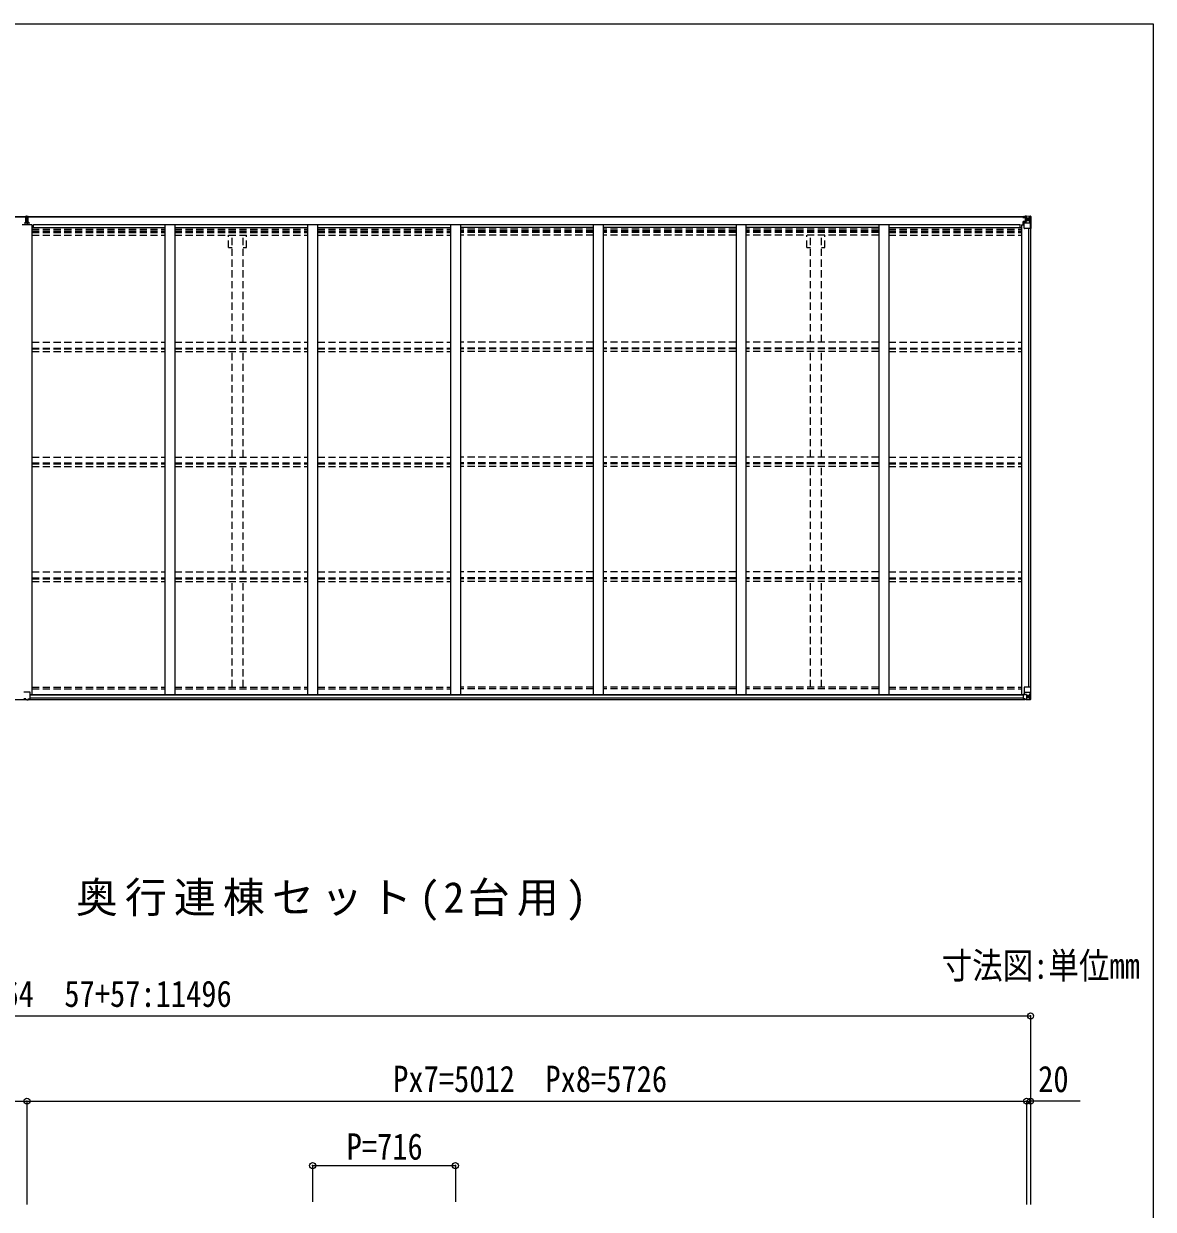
# Model space of a CAD drawing. Units: millimetres, scale not verified. Extents: x -23110 to 2444, y -5820 to 5820.
# Drawn here: x -3644 to 2020, y -123 to 5820 of the extents above; entities that cross this region are included whole.
import ezdxf
from ezdxf.enums import TextEntityAlignment as Align

# ---------------------------------------------------------------- set-up
doc = ezdxf.new("R2010")
doc.units = ezdxf.units.MM
doc.header["$LTSCALE"] = 30
doc.header["$PDMODE"] = 32
doc.header["$PDSIZE"] = 30
doc.linetypes.add('DASHED1', pattern=[1.8, 1.2, -0.6])
for name, color, linetype, lineweight in [('0-3_ELV2', 4, 'Continuous', 9), ('0-4_TABLE1', 6, 'Continuous', 9), ('0-6_OTH_LINE', 6, 'Continuous', 9), ('F-0_240', 7, 'Continuous', 9)]:
    doc.layers.add(name, color=color, linetype=linetype, lineweight=lineweight)
doc.styles.add('ＭＳ ゴシック', font='')
doc.styles.get('ＭＳ ゴシック').set_extended_font_data('MS Gothic')

msp = doc.modelspace()

# ---------------------------------------------------------------- linework, layer by layer
at = {"layer": '0-3_ELV2'}
for p, q in [((-8637.81, 4854.04), (-3633.81, 4854.04)), ((-8637.81, 4851.89), (-3633.81, 4851.89)), ((-3620.81, 4854.04), (1383.19, 4854.04)), ((-3620.81, 4851.89), (1383.19, 4851.89)), ((-3602.31, 4811.92), (-3652.31, 4811.92)), ((-3602.31, 4811.92), (-3602.31, 2457.94)), ((-3602.31, 4798.24), (-2936.31, 4798.24)), ((-3594.81, 4798.24), (-3594.81, 4813.75)), ((-3594.81, 4813.75), (1352.19, 4813.75)), ((-2936.31, 4813.74), (-2936.31, 2457.94)), ((-2886.31, 4813.74), (-2886.31, 2457.94)), ((-2886.31, 4798.24), (-2220.31, 4798.24)), ((-2220.31, 4813.74), (-2220.31, 2457.94)), ((-2170.31, 4813.74), (-2170.31, 2457.94)), ((-2170.31, 4798.24), (-1504.31, 4798.24)), ((-1504.31, 4813.74), (-1504.31, 2457.94)), ((-1454.31, 4813.74), (-1454.31, 2457.94)), ((-788.31, 4798.24), (-1454.31, 4798.24)), ((-788.31, 4813.74), (-788.31, 2457.94)), ((-738.31, 4813.74), (-738.31, 2457.94)), ((-72.31, 4798.24), (-738.31, 4798.24)), ((-72.31, 4813.74), (-72.31, 2457.94)), ((-22.31, 4813.74), (-22.31, 2457.94)), ((643.69, 4798.24), (-22.31, 4798.24)), ((643.69, 4813.74), (643.69, 2457.94)), ((693.69, 4813.74), (693.69, 2457.94)), ((693.69, 4798.24), (1359.69, 4798.24)), ((1352.19, 4798.24), (1352.19, 4813.75)), ((1359.69, 4811.92), (1359.69, 2457.94)), ((1359.69, 4811.92), (1372.69, 4811.92)), ((1394.99, 4793.27), (1394.99, 2493.96)), ((1404.69, 4793.27), (1404.69, 2493.96)), ((-3610.81, 2457.94), (1379.95, 2457.94)), ((-3610.81, 2455.68), (1368.19, 2455.68)), ((-3610.81, 2440.06), (1368.19, 2440.06)), ((-8632.81, 2432.17), (-3633.81, 2432.17)), ((-3620.81, 2432.17), (1378.19, 2432.17))]:
    msp.add_line(p, q, dxfattribs=at)
at = {"layer": '0-3_ELV2', "linetype": 'DASHED1'}
for p, q in [((-3602.31, 4789.84), (-2936.31, 4789.84)), ((-3602.31, 4781.64), (-2936.31, 4781.64)), ((-3602.31, 4777.72), (-2936.31, 4777.72)), ((-3602.31, 4772.64), (-2936.31, 4772.64)), ((-3602.31, 4759.63), (-2936.31, 4759.63)), ((-2886.31, 4789.84), (-2220.31, 4789.84)), ((-2886.31, 4781.64), (-2220.31, 4781.64)), ((-2886.31, 4777.72), (-2220.31, 4777.72)), ((-2886.31, 4772.64), (-2220.31, 4772.64)), ((-2886.31, 4759.63), (-2220.31, 4759.63)), ((-2616.51, 4698.04), (-2616.51, 4759.63)), ((-2598.81, 4223.89), (-2598.81, 4759.63)), ((-2543.81, 4223.89), (-2543.81, 4759.63)), ((-2526.11, 4698.04), (-2526.11, 4759.63)), ((-2170.31, 4789.84), (-1504.31, 4789.84)), ((-2170.31, 4781.64), (-1504.31, 4781.64)), ((-2170.31, 4777.72), (-1504.31, 4777.72)), ((-2170.31, 4772.64), (-1504.31, 4772.64)), ((-2170.31, 4759.63), (-1504.31, 4759.63)), ((-788.31, 4789.84), (-1454.31, 4789.84)), ((-788.31, 4781.64), (-1454.31, 4781.64)), ((-788.31, 4777.72), (-1454.31, 4777.72)), ((-788.31, 4772.64), (-1454.31, 4772.64)), ((-788.31, 4759.63), (-1454.31, 4759.63)), ((-72.31, 4789.84), (-738.31, 4789.84)), ((-72.31, 4781.64), (-738.31, 4781.64)), ((-72.31, 4777.72), (-738.31, 4777.72)), ((-72.31, 4772.64), (-738.31, 4772.64)), ((-72.31, 4759.63), (-738.31, 4759.63)), ((643.69, 4789.84), (-22.31, 4789.84)), ((643.69, 4781.64), (-22.31, 4781.64)), ((643.69, 4777.72), (-22.31, 4777.72)), ((643.69, 4772.64), (-22.31, 4772.64)), ((643.69, 4759.63), (-22.31, 4759.63)), ((283.49, 4698.04), (283.49, 4759.63)), ((301.19, 4223.89), (301.19, 4759.63)), ((356.19, 4223.89), (356.19, 4759.63)), ((373.89, 4698.04), (373.89, 4759.63)), ((693.69, 4789.84), (1359.69, 4789.84)), ((693.69, 4781.64), (1359.69, 4781.64)), ((693.69, 4777.72), (1359.69, 4777.72)), ((693.69, 4772.64), (1359.69, 4772.64)), ((693.69, 4759.63), (1359.69, 4759.63)), ((-2616.51, 4698.04), (-2598.81, 4698.04)), ((-2543.81, 4698.04), (-2526.11, 4698.04)), ((283.49, 4698.04), (301.19, 4698.04)), ((356.19, 4698.04), (373.89, 4698.04)), ((-3602.31, 4223.89), (-2936.35, 4223.89)), ((-2886.31, 4223.89), (-2220.35, 4223.89)), ((-2170.31, 4223.89), (-1504.35, 4223.89)), ((-788.31, 4223.89), (-1454.31, 4223.89)), ((-72.31, 4223.89), (-738.31, 4223.89)), ((643.65, 4223.89), (-22.31, 4223.89)), ((693.69, 4223.89), (1359.65, 4223.89)), ((-3602.31, 4194.16), (-2936.35, 4194.16)), ((-3602.31, 4189.61), (-2936.35, 4189.61)), ((-3602.31, 4176.6), (-2936.35, 4176.6)), ((-2886.31, 4194.16), (-2220.35, 4194.16)), ((-2886.31, 4189.61), (-2220.35, 4189.61)), ((-2886.31, 4176.6), (-2220.35, 4176.6)), ((-2598.81, 3647.69), (-2598.81, 4176.6)), ((-2543.81, 3647.69), (-2543.81, 4176.6)), ((-2170.31, 4194.16), (-1504.35, 4194.16)), ((-2170.31, 4189.61), (-1504.35, 4189.61)), ((-2170.31, 4176.6), (-1504.35, 4176.6)), ((-788.31, 4194.16), (-1454.31, 4194.16)), ((-788.31, 4189.61), (-1454.31, 4189.61)), ((-788.31, 4176.6), (-1454.31, 4176.6)), ((-72.31, 4194.16), (-738.31, 4194.16)), ((-72.31, 4189.61), (-738.31, 4189.61)), ((-72.31, 4176.6), (-738.31, 4176.6)), ((643.65, 4194.16), (-22.31, 4194.16)), ((643.65, 4189.61), (-22.31, 4189.61)), ((643.65, 4176.6), (-22.31, 4176.6)), ((301.19, 3647.69), (301.19, 4176.6)), ((356.19, 3647.69), (356.19, 4176.6)), ((693.69, 4194.16), (1359.65, 4194.16)), ((693.69, 4189.61), (1359.65, 4189.61)), ((693.69, 4176.6), (1359.65, 4176.6)), ((-3602.31, 3647.81), (-2936.35, 3647.81)), ((-2886.31, 3647.81), (-2220.35, 3647.81)), ((-2170.31, 3647.81), (-1504.35, 3647.81)), ((-788.31, 3647.81), (-1454.31, 3647.81)), ((-72.31, 3647.81), (-738.31, 3647.81)), ((643.65, 3647.81), (-22.31, 3647.81)), ((693.69, 3647.81), (1359.65, 3647.81)), ((-3602.31, 3618.08), (-2936.35, 3618.08)), ((-3602.31, 3613.53), (-2936.35, 3613.53)), ((-3602.31, 3600.52), (-2936.35, 3600.52)), ((-2886.31, 3618.08), (-2220.35, 3618.08)), ((-2886.31, 3613.53), (-2220.35, 3613.53)), ((-2886.31, 3600.52), (-2220.35, 3600.52)), ((-2598.81, 3071.61), (-2598.81, 3599.33)), ((-2543.81, 3071.61), (-2543.81, 3599.33)), ((-2170.31, 3618.08), (-1504.35, 3618.08)), ((-2170.31, 3613.53), (-1504.35, 3613.53)), ((-2170.31, 3600.52), (-1504.35, 3600.52)), ((-788.31, 3618.08), (-1454.31, 3618.08)), ((-788.31, 3613.53), (-1454.31, 3613.53)), ((-788.31, 3600.52), (-1454.31, 3600.52)), ((-72.31, 3618.08), (-738.31, 3618.08)), ((-72.31, 3613.53), (-738.31, 3613.53)), ((-72.31, 3600.52), (-738.31, 3600.52)), ((643.65, 3618.08), (-22.31, 3618.08)), ((643.65, 3613.53), (-22.31, 3613.53)), ((643.65, 3600.52), (-22.31, 3600.52)), ((301.19, 3071.61), (301.19, 3599.33)), ((356.19, 3071.61), (356.19, 3599.33)), ((693.69, 3618.08), (1359.65, 3618.08)), ((693.69, 3613.53), (1359.65, 3613.53)), ((693.69, 3600.52), (1359.65, 3600.52)), ((-3602.31, 3071.74), (-2936.35, 3071.74)), ((-3602.31, 3042), (-2936.35, 3042)), ((-3602.31, 3037.45), (-2936.35, 3037.45)), ((-2886.31, 3071.74), (-2220.35, 3071.74)), ((-2886.31, 3042), (-2220.35, 3042)), ((-2886.31, 3037.45), (-2220.35, 3037.45)), ((-2170.31, 3071.74), (-1504.35, 3071.74)), ((-2170.31, 3042), (-1504.35, 3042)), ((-2170.31, 3037.45), (-1504.35, 3037.45)), ((-788.31, 3071.74), (-1454.31, 3071.74)), ((-788.31, 3042), (-1454.31, 3042)), ((-788.31, 3037.45), (-1454.31, 3037.45)), ((-72.31, 3071.74), (-738.31, 3071.74)), ((-72.31, 3042), (-738.31, 3042)), ((-72.31, 3037.45), (-738.31, 3037.45)), ((643.65, 3071.74), (-22.31, 3071.74)), ((643.65, 3042), (-22.31, 3042)), ((643.65, 3037.45), (-22.31, 3037.45)), ((693.69, 3071.74), (1359.65, 3071.74)), ((693.69, 3042), (1359.65, 3042)), ((693.69, 3037.45), (1359.65, 3037.45)), ((-3602.31, 3024.44), (-2936.35, 3024.44)), ((-2886.31, 3024.44), (-2220.35, 3024.44)), ((-2598.81, 2494.11), (-2598.81, 3023.25)), ((-2543.81, 2494.11), (-2543.81, 3023.25)), ((-2170.31, 3024.44), (-1504.35, 3024.44)), ((-788.31, 3024.44), (-1454.31, 3024.44)), ((-72.31, 3024.44), (-738.31, 3024.44)), ((643.65, 3024.44), (-22.31, 3024.44)), ((301.19, 2494.11), (301.19, 3023.25)), ((356.19, 2494.11), (356.19, 3023.25)), ((693.69, 3024.44), (1359.65, 3024.44)), ((-3602.31, 2494.11), (-2936.31, 2494.11)), ((-3602.31, 2485.77), (-2936.31, 2485.77)), ((-2886.31, 2494.11), (-2220.31, 2494.11)), ((-2886.31, 2485.77), (-2220.31, 2485.77)), ((-2170.31, 2494.11), (-1504.31, 2494.11)), ((-2170.31, 2485.77), (-1504.31, 2485.77)), ((-788.31, 2494.11), (-1454.31, 2494.11)), ((-788.31, 2485.77), (-1454.31, 2485.77)), ((-72.31, 2494.11), (-738.31, 2494.11)), ((-72.31, 2485.77), (-738.31, 2485.77)), ((643.69, 2494.11), (-22.31, 2494.11)), ((643.69, 2485.77), (-22.31, 2485.77)), ((693.69, 2494.11), (1359.69, 2494.11)), ((693.69, 2485.77), (1359.69, 2485.77))]:
    msp.add_line(p, q, dxfattribs=at)
at = {"layer": '0-4_TABLE1'}
for p, q in [((-3635.81, 4824.69), (-3628.81, 4824.75)), ((-3635.81, 4811.92), (-3635.81, 4824.69)), ((-3628.81, 4824.25), (-3635.81, 4824.19)), ((-3635.81, 4823.31), (-3628.81, 4823.25)), ((-3628.81, 4822.75), (-3635.81, 4822.81)), ((-3633.81, 4855.75), (-3627.31, 4856.15)), ((-3633.81, 4851.25), (-3633.81, 4855.75)), ((-3628.81, 4853.05), (-3633.81, 4852.75)), ((-3632.81, 4850.25), (-3628.81, 4850.25)), ((-3632.81, 4824.71), (-3632.81, 4850.25)), ((-3632.81, 4848.42), (-3628.81, 4848.35)), ((-3632.81, 4844.82), (-3628.81, 4844.75)), ((-3632.81, 4836.58), (-3628.81, 4836.55)), ((-3627.31, 4853.14), (-3628.81, 4853.05)), ((-3628.81, 4853.05), (-3628.81, 4811.92)), ((-3628.81, 4839.53), (-3625.81, 4839.53)), ((-3628.81, 4832.46), (-3625.81, 4832.46)), ((-3628.81, 4822.82), (-3625.81, 4822.82)), ((-3628.81, 4815.75), (-3625.81, 4815.75)), ((-3627.31, 4856.15), (-3620.81, 4855.75)), ((-3627.31, 4856.15), (-3627.31, 4853.14)), ((-3620.81, 4852.74), (-3627.31, 4853.14)), ((-3625.81, 4850.25), (-3621.81, 4850.25)), ((-3625.81, 4850.25), (-3625.81, 4811.92)), ((-3625.81, 4848.35), (-3621.81, 4848.35)), ((-3625.81, 4844.75), (-3621.81, 4844.75)), ((-3625.81, 4836.55), (-3621.81, 4836.55)), ((-3625.81, 4824.75), (-3618.81, 4824.69)), ((-3618.81, 4824.19), (-3625.81, 4824.25)), ((-3625.81, 4823.25), (-3618.81, 4823.31)), ((-3618.81, 4822.81), (-3625.81, 4822.75)), ((-3621.81, 4824.71), (-3621.81, 4850.25)), ((-3620.81, 4851.25), (-3620.81, 4855.75)), ((-3618.81, 4824.69), (-3618.81, 4811.92)), ((1366.69, 4849.29), (1366.69, 4851.89)), ((1372.69, 4850.97), (1366.69, 4850.97)), ((1367.69, 4851.89), (1367.69, 4850.97)), ((1367.69, 4849.24), (1382.69, 4849.11)), ((1373.23, 4828.18), (1368.19, 4828.14)), ((1368.19, 4811.92), (1368.19, 4828.14)), ((1368.19, 4826.42), (1372.69, 4826.39)), ((1368.19, 4816.27), (1372.69, 4816.27)), ((1369.19, 4828.15), (1369.19, 4826.41)), ((1372.89, 4854.47), (1371.2, 4854.04)), ((1382.69, 4849.27), (1372.69, 4849.36)), ((1372.69, 4794.27), (1372.69, 4827.37)), ((1396.69, 4819.94), (1372.69, 4819.94)), ((1372.89, 4854.47), (1373.19, 4854.47)), ((1373.19, 4854.47), (1373.19, 4854.04)), ((1383.86, 4829.91), (1373.51, 4828.26)), ((1373.51, 4827.63), (1383.86, 4829.28)), ((1373.51, 4828.26), (1373.51, 4827.63)), ((1374.69, 4850.2), (1374.69, 4851.89)), ((1374.69, 4851.23), (1382.69, 4851.23)), ((1374.69, 4851.2), (1382.69, 4851.2)), ((1374.69, 4850.2), (1383.19, 4850.2)), ((1378.19, 4854.04), (1378.19, 4856.67)), ((1378.19, 4856.67), (1405.75, 4854.98)), ((1384.69, 4855.38), (1378.19, 4855.78)), ((1378.19, 4854.86), (1383.19, 4854.77)), ((1379.19, 4829.17), (1379.19, 4849.13)), ((1383.08, 4848.9), (1379.19, 4848.9)), ((1379.19, 4845.27), (1383.19, 4845.27)), ((1379.19, 4837.07), (1383.19, 4837.07)), ((1382.69, 4851.23), (1382.69, 4849.27)), ((1382.69, 4849.11), (1382.69, 4849.27)), ((1383.19, 4850.56), (1384.69, 4850.56)), ((1383.19, 4847.03), (1396.69, 4847.03)), ((1383.19, 4833.47), (1396.69, 4833.47)), ((1383.86, 4829.28), (1383.86, 4829.91)), ((1384.69, 4830.17), (1384.69, 4856.27)), ((1384.69, 4856.15), (1396.69, 4855.37)), ((1391.21, 4839.83), (1391.21, 4838.87)), ((1399.02, 4846.97), (1396.69, 4847.03)), ((1396.69, 4833.47), (1399.02, 4833.5)), ((1396.69, 4833.47), (1396.69, 4833.47)), ((1403.3, 4820.15), (1396.69, 4819.94)), ((1396.78, 4855.36), (1404.7, 4854.89)), ((1399.02, 4833.5), (1399.02, 4846.97)), ((1403.3, 4820.15), (1399.16, 4832.24)), ((1399.87, 4850.48), (1402.61, 4854.15)), ((1403.84, 4853.92), (1403.84, 4853.85)), ((1403.84, 4793.27), (1403.84, 4853.85)), ((1405.75, 4854.94), (1405.75, 4854.97)), ((1406.69, 4853.98), (1406.69, 4793.27)), ((1406.69, 4793.27), (1373.69, 4793.27)), ((-3611.81, 2469.35), (-3642.81, 2469.35)), ((-3610.81, 2436.03), (-3610.81, 2468.35)), ((1368.19, 2456.81), (1368.19, 2436.65)), ((1378.19, 2457.75), (1369.19, 2457.72)), ((1372.69, 2492.96), (1372.69, 2459.86)), ((1396.69, 2467.29), (1372.69, 2467.29)), ((1373.51, 2459.61), (1383.86, 2457.95)), ((1373.51, 2458.97), (1373.51, 2459.61)), ((1381.16, 2457.75), (1373.51, 2458.97)), ((1406.69, 2493.96), (1373.69, 2493.96)), ((1384.69, 2457.75), (1378.19, 2457.75)), ((1383.86, 2457.95), (1383.86, 2457.75)), ((1384.69, 2457.75), (1384.69, 2430.96)), ((1384.69, 2453.76), (1396.69, 2453.76)), ((1396.69, 2440.2), (1384.69, 2440.2)), ((1392.17, 2447.4), (1392.17, 2448.36)), ((1403.3, 2467.08), (1396.69, 2467.29)), ((1396.69, 2453.76), (1396.69, 2453.76)), ((1396.69, 2453.76), (1399.02, 2453.73)), ((1399.02, 2440.26), (1396.69, 2440.2)), ((1399.02, 2453.73), (1399.02, 2440.26)), ((1403.3, 2467.08), (1399.16, 2455)), ((1403.84, 2493.96), (1403.84, 2433.38)), ((1406.69, 2433.25), (1406.69, 2493.96)), ((-3633.81, 2435.26), (-3642.81, 2435.32)), ((-3620.81, 2435.26), (-3611.81, 2435.32)), ((-3610.81, 2436.03), (-3610.82, 2435.99)), ((1369.19, 2435.94), (1378.19, 2435.88)), ((1378.19, 2430.56), (1378.19, 2436.51)), ((1384.69, 2431.08), (1396.69, 2431.86)), ((1396.78, 2431.87), (1404.7, 2432.34)), ((1399.87, 2436.75), (1402.61, 2433.08)), ((1403.84, 2433.31), (1403.84, 2433.38)), ((1405.75, 2432.29), (1405.75, 2432.25))]:
    msp.add_line(p, q, dxfattribs=at)
for points in [[(1372.69, 4850.97), (1372.69, 4849.35), (1366.69, 4849.4)], [(1378.19, 4855.27), (1383.19, 4855.27), (1383.19, 4829.81)], [(1390.25, 4841.75), (1389.29, 4841.75), (1389.29, 4840.79), (1390.25, 4840.79)], [(1392.17, 4842.71), (1392.17, 4843.67), (1391.21, 4843.67), (1391.21, 4842.71)], [(1391.21, 4838.87), (1392.17, 4838.87), (1392.17, 4839.83)], [(1393.13, 4840.79), (1394.09, 4840.79), (1394.09, 4841.75), (1393.13, 4841.75)], [(1390.25, 2446.44), (1389.29, 2446.44), (1389.29, 2445.48), (1390.25, 2445.48)], [(1392.17, 2448.36), (1391.21, 2448.36), (1391.21, 2447.4)], [(1391.21, 2444.52), (1391.21, 2443.56), (1392.17, 2443.56), (1392.17, 2444.52)], [(1393.13, 2445.48), (1394.09, 2445.48), (1394.09, 2446.44), (1393.13, 2446.44)], [(-3627.31, 2429.84), (-3633.81, 2430.23), (-3633.81, 2435.26)], [(-3627.31, 2429.84), (-3620.81, 2430.23), (-3620.81, 2435.26)], [(1368.19, 2436.65), (1368.2, 2436.54), (1378.19, 2436.51)], [(1405.75, 2432.25), (1396.69, 2431.7), (1378.19, 2430.56)]]:
    msp.add_lwpolyline(points, dxfattribs=at)
for centre in [(1391.69, 4841.27), (1391.69, 2445.96)]:
    msp.add_circle(centre, 5.3, dxfattribs=at)
for centre, radius, start, end in [((-3632.81, 4851.25), 1, 180, 270), ((-3621.81, 4851.25), 1, 270, 0), ((1367.55, 4856.93), 7.69, 263.56574, 271.03001), ((1373.62, 4827.33), 0.937, 96.73234, 177.67791), ((1373.62, 4826.69), 0.937, 96.73234, 177.67791), ((1382.69, 4851.73), 0.5, 270.00309, 0.00198), ((1382.69, 4851.7), 0.5, 269.99891, 359.99891), ((1382.69, 4848.77), 0.5, 359.95536, 89.47105), ((1382.67, 4848.6), 0.513, 358.95293, 88.11972), ((1383.75, 4830.84), 0.937, 276.73234, 357.67791), ((1383.75, 4830.21), 0.937, 276.73234, 357.67791), ((1390.25, 4842.71), 0.96, 270, 0), ((1390.25, 4839.83), 0.96, 0, 90), ((1393.13, 4842.71), 0.96, 180, 270), ((1393.13, 4839.83), 0.96, 90, 180), ((1402.56, 4853.98), 1.28, 357.54105, 48.82169), ((1404.53, 4867.59), 12.7, 264.89689, 270.75534), ((1405.69, 4853.98), 0.999, 0.04917, 86.5576), ((1405.69, 4853.98), 1, 359.99921, 86.49983), ((1405.69, 4853.94), 0.999, 0.04917, 86.5576), ((1373.69, 4794.27), 1, 180, 270), ((-3642.81, 2468.35), 1, 90, 180), ((-3611.81, 2468.35), 1, 0, 90), ((1373.62, 2460.54), 0.937, 182.32209, 263.26766), ((1373.62, 2459.9), 0.937, 182.32209, 263.26766), ((1373.69, 2492.96), 1, 90, 180), ((1383.75, 2457.02), 0.937, 50.93398, 83.26766), ((1390.25, 2447.4), 0.96, 270, 0), ((1390.25, 2444.52), 0.96, 0, 90), ((1393.13, 2447.4), 0.96, 180, 270), ((1393.13, 2444.52), 0.96, 90, 180), ((1402.56, 2433.25), 1.28, 311.17831, 2.45895), ((1404.53, 2419.64), 12.7, 89.24466, 95.10311), ((1405.69, 2433.29), 0.999, 273.4424, 359.95083), ((1405.69, 2433.25), 0.999, 273.4424, 359.95083), ((1405.69, 2433.25), 1, 273.50017, 0.00079)]:
    msp.add_arc(centre, radius, start, end, dxfattribs=at)
for centre, major_axis, ratio, start_param, end_param in [((-3628.79, 4853.05), (0.18, -2.99), 0.008711, 3.1415927, 4.7113235), ((-3800.68, 4842.54), (171.87, 10.52), 0.017422, 6.2821194, 6.2831848), ((1478.44, 4847.03), (-81.75, 0), 0.061163, 6.2824128, 6.2831853), ((1401.89, 4846.89), (-0.03, 5), 0.573921, 0.7672717, 1.551125), ((1400.42, 4833.52), (0, 3), 0.468246, 1.5772882, 2.0127935), ((1403.56, 4851.96), (0.02, 3), 0.466854, 0.125683, 0.7596956), ((1402.58, 4822.5), (-0.85, 2.32), 0.403757, 3.0087805, 3.9744392), ((1403.75, 4855.06), (-2, 0.12), 0.060933, 2.0712557, 3.1453404), ((1204.75, 4867.29), (-201, 12.36), 0.060933, 3.1453404, 3.145839), ((1369.19, 2456.81), (-1, -0.021), 0.906239, 4.6936843, 6.2644806), ((1478.44, 2440.2), (-81.75, 0), 0.061163, 0, 0.0007725), ((1400.42, 2453.71), (0, -3), 0.468246, 4.2703918, 4.7058971), ((1401.89, 2440.34), (-0.03, -5), 0.573921, 4.7320603, 5.5159136), ((1402.58, 2464.73), (-0.85, -2.32), 0.403757, 2.3087461, 3.2744049), ((-3642.81, 2436.03), (1, -0.012), 0.707053, 3.2044821, 4.7211143), ((-3611.81, 2436.03), (-1, -0.012), 0.707053, 3.2044821, 4.7211143), ((1369.19, 2436.64), (-1, 0.012), 0.707053, 0.1587743, 1.5795216), ((1403.56, 2435.27), (0.02, -3), 0.466854, 5.5234897, 6.1575023), ((1403.75, 2432.17), (-2, -0.12), 0.060933, 3.1378449, 4.2119296), ((1204.75, 2419.94), (-201, -12.36), 0.060933, 3.1373463, 3.1378449)]:
    msp.add_ellipse(centre, major_axis=major_axis, ratio=ratio, start_param=start_param, end_param=end_param, dxfattribs=at)
at = {"layer": '0-6_OTH_LINE'}
for p, q in [((-8659.31, 845.65), (1404.69, 845.65)), ((1404.69, 845.65), (1404.69, -97)), ((-3627.31, 418.73), (-3627.31, -99.76)), ((1384.69, 418.73), (1384.69, -99.76)), ((1384.69, 418.73), (1404.69, 418.73)), ((1404.69, 418.73), (1404.69, -99.76)), ((-2195.31, 95.65), (-2195.31, -86.8)), ((-2195.31, 95.65), (-1479.31, 95.65)), ((-1479.31, 95.65), (-1479.31, -86.8))]:
    msp.add_line(p, q, dxfattribs=at)
at = {"layer": '0-6_OTH_LINE', "lineweight": 18}
msp.add_line((1653.52, 418.73), (1404.69, 418.73), dxfattribs=at)
at = {"layer": '0-6_OTH_LINE'}
msp.add_lwpolyline([(-8639.31, 418.73), (-3627.31, 418.73), (1384.69, 418.73)], dxfattribs=at)
for p in [(1404.69, 845.65), (-3627.31, 418.73), (1384.69, 418.73), (1404.69, 418.73), (-2195.31, 95.65), (-1479.31, 95.65)]:
    msp.add_point(p, dxfattribs=at)
at = {"layer": 'F-0_240', "color": 5}
for p, q in [((-14419.99, 5820), (2020.01, 5820)), ((2020.01, 5820), (2020.01, -5820))]:
    msp.add_line(p, q, dxfattribs=at)

# ---------------------------------------------------------------- texts
at = {"layer": '0-6_OTH_LINE', "color": 7, "style": 'ＭＳ ゴシック', "width": 0.85}
for s, p in [('寸法図:単位mm', (958.68, 992.67)), ('50+50:10064  57+57:11496', (-4432.56, 851.65)), ('Px7=5012  Px8=5726', (-1791.47, 424.73)), ('20', (1442.77, 424.37)), ('P=716', (-2024.81, 85.65))]:
    msp.add_text(s, height=132, dxfattribs=at).set_placement(p, align=Align.BOTTOM_LEFT)
at = {"layer": '0-6_OTH_LINE', "color": 2, "insert": (-3382.31, 1322.35), "char_height": 154, "attachment_point": 7, "style": 'ＭＳ ゴシック'}
msp.add_mtext('\\T1.17;奥行連棟セット(2台用)', dxfattribs=at)

doc.saveas('drawing.dxf')
